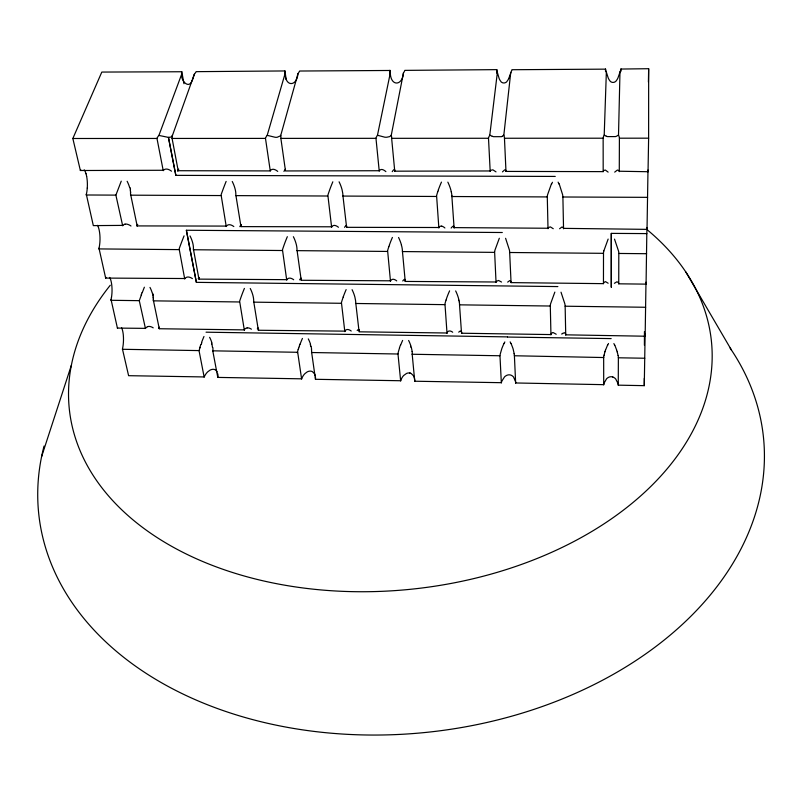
<?xml version="1.0" encoding="UTF-8"?>
<svg xmlns="http://www.w3.org/2000/svg" width="803" height="803" viewBox="0 0 803 803"><rect width="100%" height="100%" fill="white"/><g stroke="black" fill="none" stroke-linecap="round" stroke-linejoin="round"><path stroke-width="1.2" d="M611.294 233.382L611.294 287.193L611.294 233.382L646.816 233.603L646.987 227.49L647.027 229.367L563.485 228.363A14.926 3.403 -70.1 0 0 563.284 227.65L561.99 226.968L559.591 228.755M614.696 172.123L617.387 170.055L618.912 170.567A15.448 3.784 -69.5 0 1 619.183 171.23L648.031 171.722L648.623 138.176L648.653 68.707L620.96 69.048A32.01 17.264 -1.6 0 1 620.578 70.423L617.979 77.891A15.387 14.926 -19.4 0 1 616.865 79.909C615.399 83.271 610.722 83.382 609.276 79.949A15.418 14.956 -16.4 0 1 608.212 77.941L605.843 70.513A32.24 17.345 -0.7 0 1 605.542 69.148L511.943 69.72A31.568 17.064 -3.7 0 1 511.451 71.076L508.751 78.483M565.713 334.831L645.15 336.216L645.12 333.978L644.277 385.661L618.26 385.159L618.37 357.546M646.816 233.603L646.064 284.132L618.742 283.82L618.802 252.714A14.966 3.925 70.3 0 0 618.551 251.098L614.516 239.123M619.274 171.661L619.404 137.996A33.786 19.292 -1.4 0 0 619.063 136.48L618.511 135.055L619.986 71.718M644.277 385.661L644.307 378.323M644.407 345.26L644.448 331.589M647.027 229.367L647.991 170.035L648.031 171.722M620.98 71.296L620.99 68.877M645.15 336.216L645.953 283.951M612.809 376.988A4.005 2.7 0.8 0 0 612.207 376.838A3.784 2.55 0.8 0 0 610.561 376.768A4.005 2.7 0.8 0 0 609.648 376.928A5.179 3.493 0.8 0 0 608.463 377.39L607.61 377.902A9.756 6.585 1 0 0 606.566 378.795L604.117 383.071A30.353 20.517 1.6 0 0 603.736 384.667L515.646 382.971A29.721 20.205 -3.1 0 0 515.456 381.365L513.539 377.039A9.596 6.504 -2.5 0 0 512.605 376.115L511.832 375.573A5.109 3.453 -2.4 0 0 510.718 375.081A3.955 2.67 -2.4 0 0 510.136 374.931A3.734 2.529 -2.4 0 0 509.232 374.84A3.734 2.529 -2.4 0 0 508.63 374.86A3.955 2.67 -2.4 0 0 507.707 375.021A5.109 3.453 -2.3 0 0 506.512 375.473L505.639 375.985A9.606 6.514 -2.2 0 0 504.555 376.868L501.865 381.104A29.892 20.316 -1.6 0 0 501.383 382.69L414.739 381.224L412.17 354.013M556.218 334.249L553.157 332.572A15.086 5.009 67.8 0 0 552.494 332.663L551.44 333.526A13.952 4.477 72.3 0 0 550.978 334.58L461.544 333.225M501.524 282.044L498.543 280.448L496.625 281.261A14.474 4.959 71.2 0 0 496.214 281.994L405.234 281.431L402.393 250.837A14.313 5.681 68 0 0 402.213 248.699L401.901 246.953A15.548 6.163 68 0 0 401.39 245.096M648.422 82.057L648.653 68.707M553.247 228.714L550.346 226.888L548.539 227.55A14.906 4.587 70.8 0 0 548.158 228.253L454.107 227.62M414.739 381.224L414.749 381.013A26.489 17.917 -6.2 0 0 414.699 379.819A24.542 16.602 -6.1 0 0 414.539 378.675A22.072 14.926 -6 0 0 414.378 377.942A19.443 13.149 -6 0 0 414.037 376.918A17.144 11.593 -5.9 0 0 413.896 376.587A15.046 10.168 -5.8 0 0 413.415 375.684L411.206 373.546A4.848 3.272 -5.6 0 0 410.393 373.204M510.758 72.36L503.832 135.145L504.254 136.56A33.304 19.041 -3.8 0 1 504.455 138.066L505.98 171.42L603.183 171.631L603.143 138.006A34.047 19.392 -0.3 0 1 603.565 136.49L604.207 135.065L606.365 71.798M447.07 333.004L359.102 331.82L355.729 302.751A13.902 5.952 68.5 0 0 355.578 300.623L354.896 297.11A16.632 7.127 68.5 0 0 352.085 289.702M441.66 226.165A16.301 6.043 68.3 0 0 441.118 226.125L440.857 226.145A15.327 5.681 68.2 0 0 440.365 226.265A14.705 5.45 68.3 0 0 439.723 226.647A14.404 5.34 68.2 0 0 439.05 227.51L346.605 227.329L342.881 195.34A14.645 6.043 66.9 0 0 342.74 193.202L342.038 189.598A17.515 7.237 66.9 0 0 339.087 181.819M496.003 171.862L492.841 169.814L490.814 170.306A15.227 4.969 70 0 0 490.362 170.959L394.745 171.18L391.623 138.126A29.641 16.853 -6.2 0 0 391.593 137.002A27.463 15.618 -6.1 0 0 391.432 135.928A24.953 14.193 -6.1 0 0 391.262 135.245L403.437 72.993A23.608 12.718 -5.6 0 0 403.849 72.37A26.047 14.022 -5.7 0 0 404.391 71.397A28.105 15.127 -5.7 0 0 404.832 70.373L496.796 69.64L496.967 73.374M286.149 79.507L284.965 70.945L196.103 71.658A27.734 14.534 -9.5 0 1 195.51 72.661A25.716 13.48 -9.5 0 1 194.828 73.625A23.608 12.386 -9.5 0 1 194.326 74.237L172.223 136.088A27.141 14.956 -10.5 0 1 172.213 137.152A29.289 16.13 -10.5 0 1 172.053 138.257L178.196 170.718L270.27 170.919L265.452 138.206A29.48 16.642 -7.6 0 1 266.024 137.092A27.312 15.418 -7.6 0 1 266.696 136.018A24.823 14.002 -7.7 0 1 267.198 135.346L275.198 137.283A2.951 0.512 2 0 0 277.145 137.283L280.649 135.747L297.973 73.615A23.739 12.647 -7.6 0 0 298.435 73.003A25.847 13.771 -7.7 0 0 298.857 72.36A27.864 14.835 -7.7 0 0 299.569 71.025L389.947 70.473A28.205 15.217 -4.9 0 0 389.977 71.477A26.138 14.103 -5 0 0 390.057 72.14A23.678 12.778 -5 0 0 390.288 73.073C390.83 86.674 402.464 86.041 403.437 72.993M409.54 373.004A3.664 2.469 -5.5 0 0 408.346 372.983A3.975 2.68 -5.5 0 0 407.442 373.144A4.848 3.272 -5.5 0 0 406.529 373.455L403.678 375.503A15.066 10.198 -5.3 0 0 402.925 376.386A17.174 11.633 -5.3 0 0 402.464 377.029A19.483 13.199 -5.2 0 0 402.032 377.711A22.133 14.996 -5.1 0 0 401.46 378.795A24.612 16.692 -5 0 0 401.129 379.558A26.579 18.027 -5 0 0 400.717 380.742L315.469 379.297L311.624 352.286A13.48 6.153 69.1 0 0 311.444 349.134M396.722 280.899A16.913 6.836 68.7 0 0 393.42 279.283A15.829 6.394 68.8 0 0 392.858 279.283L392.587 279.324A14.886 6.012 68.7 0 0 392.085 279.474A14.283 5.772 68.7 0 0 391.412 279.896A13.982 5.651 68.6 0 0 390.69 280.809L301.225 280.267L296.99 249.924A14.203 6.334 67.3 0 0 296.889 247.796L296.819 247.234A14.855 6.625 67.3 0 0 296.518 245.467A15.458 6.896 67.3 0 0 296.237 244.253A16.993 7.578 67.3 0 0 293.376 236.704M405.234 281.431L405.264 280.98A13.992 2.349 -68.9 0 0 405.194 280.036A14.293 2.389 -69 0 0 405.083 279.735M87.266 188.043L87.216 188.665A15.478 4.808 89.6 0 1 86.333 194.346M646.014 282.184L646.064 284.132M345.039 331.137L258.365 330.264L253.688 301.426A13.792 6.585 67.8 0 0 253.618 299.318L253.567 298.766A14.424 6.886 67.8 0 0 253.286 297.03A15.016 7.167 67.8 0 0 253.025 295.835A16.502 7.879 67.8 0 0 250.255 288.488M394.745 171.18L394.765 170.768A14.725 2.058 -68.5 0 0 394.715 169.925A15.046 2.098 -68.5 0 0 394.534 169.604L394.253 169.523A17.596 2.449 -68.5 0 0 392.225 171.661M315.469 379.297L315.479 379.096A26.298 17.586 -9.2 0 0 315.499 377.53A24.381 16.301 -9.1 0 0 315.469 377.149M153.353 300.121L159.285 328.738L244.393 329.892M338.444 227.269A17.264 7.277 67.6 0 0 334.881 225.452A16.16 6.815 67.6 0 0 334.269 225.412L333.968 225.432A15.197 6.404 67.7 0 0 333.416 225.553A14.584 6.153 67.6 0 0 332.673 225.934A14.283 6.022 67.6 0 0 331.86 226.797L240.97 226.617L235.821 194.898A14.534 6.725 65.9 0 0 235.771 192.77L235.711 192.208A15.207 7.036 65.9 0 0 235.43 190.431A15.829 7.327 65.9 0 0 235.159 189.207A17.395 8.06 65.9 0 0 232.248 181.498M315.147 375.362A17.034 11.393 -8.9 0 0 314.927 374.71A14.936 9.987 -8.9 0 0 314.515 373.817L312.477 371.699A4.808 3.212 -8.6 0 0 311.694 371.357A3.945 2.63 -8.5 0 0 311.152 371.207A3.644 2.429 -8.5 0 0 309.697 371.147A3.945 2.63 -8.5 0 0 308.794 371.297A4.808 3.212 -8.5 0 0 307.87 371.608A6.213 4.145 -8.5 0 0 306.967 372.06L304.929 373.636A14.946 10.017 -8.4 0 0 304.136 374.509A17.054 11.433 -8.3 0 0 303.634 375.142A19.332 12.968 -8.3 0 0 303.173 375.824A21.982 14.765 -8.2 0 0 302.741 376.537A24.421 16.411 -8.1 0 0 302.169 377.651A26.358 17.716 -8.1 0 0 301.687 378.825L217.794 377.41L212.725 350.59M130.638 194.456L137.162 225.914L226.526 226.085A14.173 6.685 66.8 0 1 227.47 225.231A14.474 6.825 66.8 0 1 228.323 224.85A15.086 7.107 66.8 0 1 228.945 224.74L229.267 224.72A16.04 7.558 66.8 0 1 229.959 224.76A17.134 8.08 66.8 0 1 233.824 226.556M293.687 279.745A16.773 7.608 68.1 0 0 290.094 278.149A15.699 7.127 68.1 0 0 289.461 278.149L289.16 278.179A14.755 6.695 68.1 0 0 288.588 278.33A14.163 6.424 68.1 0 0 287.815 278.751A13.872 6.294 68.1 0 0 286.972 279.665L198.963 279.123L193.403 249.02A14.103 6.976 66.3 0 0 193.382 246.912L193.332 246.36A14.745 7.297 66.3 0 0 193.081 244.614A15.347 7.598 66.3 0 0 192.83 243.399A16.863 8.361 66.3 0 0 190.01 235.911M490.191 171.39L488.495 138.076A33.505 19.162 -2.7 0 1 489.037 136.57L489.79 135.165L497.378 72.441L496.977 71.166A31.749 17.164 -2.8 0 1 496.796 69.811L496.796 69.64M603.705 384.878L603.665 357.295M346.605 227.329L346.655 226.898A14.283 1.797 -68.9 0 0 346.655 226.024M385.882 171.631A17.796 6.896 67.3 0 0 382.379 169.574A16.672 6.464 67.3 0 0 381.776 169.493L381.495 169.503A15.669 6.073 67.2 0 0 380.953 169.584A15.036 5.822 67.2 0 0 380.231 169.915A14.725 5.701 67.2 0 0 379.458 170.728L285.497 170.949L280.839 138.196A29.41 16.512 -8.4 0 0 280.899 136.721A27.262 15.307 -8.4 0 0 280.839 136.008A25.094 14.093 -8.4 0 0 280.729 135.336M284.965 70.945L284.935 71.116A27.934 14.946 -7 0 0 284.884 72.119A25.907 13.862 -7 0 0 284.945 73.083A23.468 12.557 -7 0 0 285.055 73.695C285.507 87.226 296.969 86.503 297.973 73.615M505.599 238.3L509.453 250.165A14.815 4.698 70 0 1 509.634 251.761L511.059 282.616L603.455 283.65L603.505 252.574A14.986 3.573 -69.2 0 1 603.816 250.978M217.794 377.41L217.824 377.209A26.218 17.214 -11.9 0 0 217.934 376.035A24.301 15.96 -11.9 0 0 217.924 374.911A22.364 14.695 -11.8 0 0 217.854 374.188A19.784 12.999 -11.7 0 0 217.794 373.847M550.948 334.761L550.286 305.281A14.514 3.222 -69.8 0 1 550.627 303.685L554.843 292.101M548.007 228.694L547.275 196.183A15.317 3.031 -69.1 0 1 547.636 194.577L551.47 183.767M301.225 280.267L301.296 279.825A13.872 1.566 -69.1 0 0 301.356 278.902M501.343 382.901L499.958 355.518A13.842 2.72 -70.5 0 1 500.43 353.43L501.413 350.008A14.966 4.005 -68.8 0 1 501.965 348.201L503.993 343.343M496.043 282.455L494.608 251.63M258.365 330.264L258.456 329.802A13.561 1.325 -69.5 0 0 258.566 328.859M379.237 171.149L375.955 138.136A29.751 16.963 -5.3 0 1 376.436 137.012A27.553 15.709 -5.3 0 1 376.818 136.289A25.034 14.263 -5.3 0 1 377.47 135.255L390.288 73.073M603.455 283.65L603.575 283.188A14.625 4.226 71.5 0 1 603.886 282.455L605.492 281.632L608.152 283.238M447.01 333.165L444.962 303.905A14.022 2.74 -68.9 0 1 445.504 301.798L446.036 300.061M171.481 171.18A17.556 8.562 65.2 0 0 167.325 169.152A16.431 8.01 65.2 0 0 166.582 169.072L166.221 169.072A15.448 7.538 65.2 0 0 165.538 169.152A14.825 7.227 65.2 0 0 164.615 169.473A14.524 7.076 65.2 0 0 163.571 170.276L80.37 170.507L72.842 138.497L101.81 72.069L181.729 71.748A26.961 14.223 -8.9 0 0 181.568 73.695A23.337 12.306 -8.9 0 0 181.629 74.308C180.805 80.782 188.976 89.856 192.318 80.2M438.86 227.962L436.591 195.731A14.775 2.489 -68.3 0 1 437.153 193.593L437.725 191.807M397.967 353.772L400.657 380.943M604.047 355.207L604.98 351.734M603.183 171.631L603.304 171.2A15.367 4.156 70.6 0 1 603.645 170.537L605.321 170.035L608.122 172.113M603.816 250.968L608.142 239.073M111.055 299.569L117.409 328.096L145.554 328.367A13.33 7.076 67.8 0 1 146.758 327.142A13.912 7.388 67.8 0 1 147.632 326.691M240.97 226.617L241.071 226.185A14.153 0.994 -69 0 0 241.221 225.322M390.479 281.271L387.618 250.707A14.313 2.208 -68.7 0 1 388.2 248.599L388.772 246.842M194.326 74.237L192.579 79.638M217.212 371.98L215.997 370.354A6.183 4.065 -11.3 0 0 215.324 369.872A4.788 3.142 -11.3 0 0 214.592 369.541A3.925 2.58 -11.3 0 0 214.06 369.4A3.624 2.379 -11.3 0 0 212.634 369.33A3.925 2.58 -11.3 0 0 211.731 369.49A4.788 3.152 -11.3 0 0 210.808 369.792A6.183 4.065 -11.3 0 0 209.874 370.243L207.776 371.799A14.896 9.817 -11.2 0 0 207.214 372.361A16.983 11.202 -11.1 0 0 206.401 373.295A19.252 12.707 -11.1 0 0 206.15 373.626A21.882 14.464 -11 0 0 205.438 374.67A25.475 16.853 -10.9 0 0 204.253 376.948L128.6 375.684L122.447 349.044A14.344 4.145 -88.7 0 0 123.341 335.483A14.474 4.186 -88.7 0 0 123.1 333.315A14.344 4.145 -88.7 0 0 122.839 331.81L122.749 331.318A14.233 4.115 -88.7 0 0 122.307 329.611A14.344 4.145 -88.7 0 0 121.644 327.875M98.99 248.197L105.655 278.089L185.001 278.531A13.761 6.916 67.2 0 1 185.975 277.627A14.052 7.056 67.2 0 1 186.838 277.206A14.645 7.357 67.3 0 1 187.47 277.065L187.802 277.025A15.578 7.819 67.3 0 1 188.494 277.035A16.632 8.361 67.3 0 1 192.389 278.611M344.818 331.599L341.436 302.56A13.902 1.937 -69.1 0 1 342.058 300.452L343.222 296.969M86.312 194.276L93.319 225.613L123.02 225.392A14.073 7.327 65.1 0 1 124.084 224.529A14.414 7.488 66.7 0 1 125.027 224.157M198.963 279.123L199.084 278.681A13.771 0.803 -69.1 0 0 199.285 277.768A14.093 0.793 -69.8 0 1 199.124 278.179M301.617 379.026L297.652 352.045M331.619 227.229L327.875 195.28A14.625 1.616 -68.7 0 1 328.537 193.142L329.782 189.548A17.495 1.937 -68.7 0 1 332.833 181.799M267.198 135.346L285.055 73.695M286.721 280.106L282.475 249.793A14.183 1.385 -69 0 1 283.158 247.675L284.392 244.152A16.973 1.646 -69 0 1 287.333 236.684M159.285 328.738L159.325 328.588A13.36 0.632 -69.2 0 0 159.486 328.025M244.313 330.053L239.635 301.245A13.792 1.174 -69.1 0 1 240.328 299.148L241.552 295.695A16.502 1.415 -69.1 0 1 244.403 288.407M137.644 224.479L137.162 225.914M204.163 377.139L198.983 350.359M41.555 456.777L71.326 365.405M178.196 170.718L178.647 169.122L177.593 171.169M226.245 226.516L221.086 194.838A14.484 0.783 -68.9 0 1 221.819 192.72L223.124 189.157A17.335 0.944 -68.9 0 1 226.125 181.418M184.71 278.972L179.139 248.9A14.063 0.602 -69 0 1 179.882 246.802L181.177 243.309A16.833 0.723 -69 0 1 184.068 235.861M145.453 328.527L139.28 300.663L141.569 294.44M605.592 349.917L607.59 345.019M163.24 170.688L156.946 138.267A28.466 15.799 -9.8 0 1 158.342 136.098A24.702 13.691 -9.8 0 1 158.894 135.426L181.629 74.308M121.253 181.157L115.883 195.119L122.688 225.814M142.251 292.633L144.369 287.213M136.922 225.894L137.564 224.408M391.262 135.245L389.796 136.58L386.895 137.213A2.971 0.522 1.4 0 1 384.888 137.213L377.47 135.255M499.325 238.25L494.989 250.044A14.825 2.69 -69.6 0 0 494.618 251.63M117.409 328.096L117.489 327.945A14.344 4.145 -88.7 0 1 117.65 327.644M105.655 278.089L105.906 277.647A14.725 4.366 -89.2 0 1 106.066 277.386M270.27 170.919L270.551 170.507A14.615 6.414 66.4 0 1 271.454 169.694A14.926 6.544 66.4 0 1 272.287 169.363L273.221 169.282A16.542 7.257 66.4 0 1 273.893 169.373A17.666 7.749 66.4 0 1 277.728 171.4M80.37 170.507L80.641 170.106A15.478 4.808 89.6 0 1 80.822 169.865M503.832 135.145L502.317 136.299M502.457 171.882L504.685 169.834L505.8 170.336A15.267 2.841 -70 0 1 505.95 170.989L505.98 171.42M507.667 282.114L509.805 280.578L510.889 281.421A14.474 3.051 -70.6 0 1 511.029 282.154L511.059 282.616M614.395 283.308L616.955 281.753L618.4 282.606A14.615 3.905 -70.3 0 1 618.651 283.359L618.742 283.82M618.511 135.055L616.533 136.219A16.15 2.841 0.1 0 1 615.439 136.6L607.49 136.6A16.201 2.831 0.1 0 1 606.345 136.219M562.471 333.606L564.248 332.743A15.046 3.925 -67.4 0 1 564.75 332.844L565.483 333.737M125.027 224.167L126.081 224.037A15.919 8.221 64.8 0 1 126.854 224.167A17.014 8.773 65 0 1 130.989 226.004M72.842 138.497L156.856 138.457M172.013 138.447L265.371 138.397M280.819 138.387L375.884 138.327M391.613 138.327L488.445 138.267M504.465 138.257L603.103 138.206M619.424 138.196L648.623 138.176M172.193 135.416A24.983 13.771 -10.5 0 1 172.243 136.088L171.049 137.042L168.439 137.383L175.837 175.365L168.439 137.383L158.894 135.426M555.244 176.429L175.716 175.365M86.122 194.988L115.883 195.119M130.548 195.179L220.835 195.561M235.771 195.621L327.664 196.012M342.861 196.073L436.41 196.464M451.868 195.791L451.888 196.524L547.134 196.926M559.159 183.787L562.602 194.637A15.277 4.286 69.6 0 1 562.823 196.243L562.893 196.996L647.589 197.347M557.874 286.581L196.374 282.355L186.376 230.26L502.307 232.509M98.799 248.92L178.888 249.613M193.342 249.743L282.265 250.516M296.959 250.646L387.437 251.439M402.393 251.57L494.457 252.373M509.684 252.503L603.384 253.326M618.882 253.457L646.596 253.708M196.374 282.355L186.376 230.26M110.874 300.292L139.28 300.663M153.283 300.844L239.404 301.968M253.648 302.149L341.235 303.293M355.719 303.484L444.802 304.648M459.286 301.968A14.022 5.31 69 0 1 459.517 304.106L459.527 304.839L550.155 306.023M561.016 292.182L564.86 303.865A14.524 4.346 70.6 0 1 565.071 305.471L565.141 306.214L645.652 307.268M206.05 332.191L507.386 336.889M507.496 337.049L611.163 338.595M122.397 349.285L198.903 350.59M212.705 350.831L297.582 352.286M311.614 352.527L397.907 354.003A13.521 2.519 -69 0 1 398.539 351.292A14.464 2.78 -69.2 0 1 399.603 347.769M412.17 354.253L499.908 355.759M514.402 355.759L603.635 357.536M618.39 357.787L644.759 358.238M492.279 136.309L489.79 135.165M606.315 136.229L604.207 135.065M346.484 225.563L346.334 225.492A17.064 2.148 -68.8 0 0 344.567 227.339M301.296 278.47L301.135 278.27A16.582 1.867 -69.1 0 0 299.609 279.835M685.812 271.976L731.463 350.068M511.069 343.453L512.946 348.382A14.996 5.741 69.5 0 1 513.398 350.198L514.191 353.681M614.787 345.129L616.684 350.098M241.221 224.94L241.201 224.87A16.913 1.184 -69 0 0 239.826 226.647M617.246 351.945L618.069 355.438M451.296 191.857L451.627 193.633A14.755 5.34 67.6 0 1 451.878 195.802M458.955 300.222L459.276 301.958M86.624 176.309L86.513 175.737A15.317 4.758 89.6 0 0 86.011 173.759M497.378 72.441L499.155 78.533A15.177 14.755 -27.1 0 0 500.189 80.521C501.594 83.934 506.211 83.803 507.637 80.481A15.147 14.715 -29.6 0 0 508.761 78.483M181.769 71.577L183.967 83.703M618.26 385.159L618.24 384.948A30.133 20.436 0.2 0 0 617.939 383.342L615.69 378.966A9.746 6.585 0.7 0 0 614.686 378.032L613.863 377.49A5.179 3.493 0.8 0 0 612.699 376.988M389.957 70.293L390.419 75.231M153.323 297.481L153.363 298.033M451.888 196.524L454.117 228.062M459.527 304.839L461.544 333.386M130.628 191.797L130.668 192.359M514.412 356.01L515.656 383.172M562.893 196.996L563.545 228.805M565.141 306.214L565.734 334.992M605.522 68.968L605.522 71.387M730.108 348.06A364.381 258.275 -6.1 0 1 446.568 729.897A364.381 258.275 -6.1 0 1 44.055 446.056M647.439 229.969A322.846 215.204 -6.1 0 1 617.186 514.763A322.846 215.204 -6.1 0 1 195.109 558.175A322.846 215.204 -6.1 0 1 110.282 285.226M408.627 340.472A16.612 7.026 69.4 0 1 410.925 346.063M410.604 346.093A15.458 6.143 69.6 0 1 410.975 347.287M412.14 351.503A13.531 5.701 69 0 1 412.32 354.153M411.256 347.318A14.464 6.113 69.2 0 1 412.13 351.493M400.597 345.28A16.612 3.061 -69.4 0 1 402.624 340.422M409.691 373.014A3.975 2.68 -5.5 0 1 410.544 373.204M399.462 347.819A15.458 2.951 -69.2 0 1 400.426 345.19M504.063 343.614A17.616 2.941 -67.8 0 1 504.836 341.948M510.136 341.877A17.646 5.199 68.7 0 1 510.959 343.614M514.121 353.611A13.872 4.467 71.6 0 1 514.342 355.689M308.302 338.896A16.472 7.759 68.9 0 1 310.58 344.417M310.269 344.437A15.317 6.846 69.1 0 1 310.781 346.223M297.271 352.698A13.49 1.867 -69 0 1 298.254 349.345M300.071 344.186A16.482 2.289 -69.4 0 1 302.43 338.434M311.042 346.264A14.344 6.745 68.8 0 1 311.594 349.215M299.258 346.203A15.337 2.118 -69.3 0 1 300.001 344.176M298.826 347.93A14.615 2.038 -69.2 0 1 299.469 346.103M298.204 349.405A14.093 1.997 -69 0 1 298.616 348.151M603.715 357.235A13.962 3.503 -70.3 0 1 604.097 355.157M616.614 350.098A15.137 5.039 69.7 0 1 617.166 351.915M618.139 355.518A14.002 3.885 71.4 0 1 618.44 357.636M607.68 345.22A17.766 3.965 -67.6 0 1 608.513 343.503M613.883 343.574A17.827 4.336 68.8 0 1 614.686 345.31M604.9 351.754A15.086 4.878 -68.4 0 1 605.522 349.907M209.623 337.32A16.331 8.482 68.2 0 1 211.882 342.791M211.58 342.811A15.197 7.518 68.5 0 1 211.912 343.995M212.855 347.558A13.37 6.906 67.8 0 1 212.875 350.72M201.553 342.5A16.371 1.425 -69.3 0 1 203.972 336.487M211.821 343.985A14.223 7.056 68.7 0 1 212.464 347.378M199.325 349.666A13.39 0.863 -69.5 0 1 200.118 347.338M201.232 344.286A15.227 0.923 -69.3 0 1 201.814 342.71M199.525 348.301A14.253 1.225 -69.2 0 1 200.86 344.537M357.184 330.545A16.241 2.509 -70 0 1 358.71 329.611M359.353 331.167A13.571 2.138 -68.6 0 0 359.192 329.983A14.153 2.218 -68.4 0 0 359.061 329.772M343.212 296.969A16.632 2.329 -69.1 0 1 346.133 289.612M351.232 331.037A16.231 7.036 68.6 0 0 347.297 329.511A14.685 6.374 68.4 0 0 346.494 329.712A14.153 6.183 68.2 0 0 345.762 330.113A13.661 5.982 68.4 0 0 344.969 330.997M358.68 329.692A14.695 2.279 -68.2 0 1 359.051 329.792M455.662 290.927A16.783 6.354 69 0 1 458.523 298.415A15.237 5.772 69 0 1 458.874 300.192M458.734 332.191A16.371 3.413 -69.9 0 1 460.832 331.197A14.815 3.071 -68.4 0 1 461.073 331.318A14.263 3.011 -68.2 0 1 461.494 331.709A13.611 2.881 -68.3 0 1 461.695 332.944M447 332.874A13.621 5.3 68.7 0 1 447.803 331.669A14.273 5.541 68.6 0 1 448.425 331.248A14.825 5.701 68.8 0 1 449.138 331.047A16.381 6.364 70.3 0 1 452.691 332.231M449.6 290.847A16.783 3.282 -68.9 0 0 446.619 298.264A15.227 2.981 -68.9 0 0 446.127 299.991M257.331 328.839A16.12 1.626 -70 0 1 258.215 328.025M244.333 329.782A13.44 6.534 67.7 0 1 245.688 328.447A14.022 6.805 67.5 0 1 246.24 328.196A14.564 7.026 67.8 0 1 247.133 327.975M247.113 327.905A16.09 7.839 69.3 0 1 251.399 329.19M565.503 333.677A13.922 3.453 -71.1 0 1 565.764 334.741M561.719 334.078A17.686 5.23 -72.8 0 1 562.512 333.396M149.98 287.414A16.562 8.522 67 0 1 152.359 293.366M153.202 297.943A13.681 7.056 67.4 0 1 153.222 300.011M158.753 328.236A15.387 0.733 -69 0 1 159.325 327.142M147.611 326.64A15.648 8.311 67.8 0 1 153.212 327.845M152.951 295.725A14.293 7.418 67.1 0 1 153.192 297.421M141.167 294.992A15.498 0.703 -69 0 1 142.091 292.553M152.951 294.601A14.886 7.93 66.6 0 1 153.182 295.795M152.731 293.386A15.498 8.311 66.5 0 1 153.032 294.611M398.569 237.487A17.124 6.785 68 0 1 401.48 245.116M402.745 280.98A16.712 2.8 -69 0 1 404.742 279.394L404.832 279.454A14.886 2.489 -69 0 1 405.073 279.745M389.385 245.025A17.124 2.64 -68.8 0 1 392.406 237.427M388.883 246.732A15.548 2.399 -68.7 0 1 389.495 244.965M301.326 278.4A14.203 1.596 -69.1 0 1 301.426 278.741M198.221 278.681A16.451 0.964 -69.1 0 1 198.923 277.457M447.843 182.14A17.656 6.394 67.7 0 1 450.854 190A16.03 5.802 67.6 0 1 451.216 191.817M451.135 228.052A17.224 3.132 -68.6 0 1 453.394 226.185L453.514 226.225A15.337 2.79 -68.5 0 1 453.735 226.346A14.725 2.68 -68.6 0 1 453.966 226.737A14.414 2.63 -68.5 0 1 454.096 227.349M438.318 189.97A17.676 2.981 -68.3 0 1 441.459 182.1M441.66 226.155A17.415 6.454 68.3 0 1 444.902 227.972M437.826 191.706A16.05 2.71 -68.3 0 1 438.438 189.889M241.251 224.86A14.494 1.014 -69 0 1 241.312 225.081M551.621 184.078A19.111 2.901 -66.9 0 1 552.454 182.271M558.105 182.13A19.041 4.457 67.4 0 1 558.958 183.997M127.135 181.287A17.485 8.763 64.9 0 1 129.634 187.541M130.498 192.258A14.444 7.257 65.3 0 1 130.498 194.336M130.247 189.98A15.086 7.618 64.9 0 1 130.477 191.716M130.257 188.846A15.709 8.15 64.4 0 1 130.498 190.08M130.026 187.591A16.361 8.542 64.3 0 1 130.347 188.866M502.337 136.299A15.879 2.8 0.8 0 1 501.373 136.681L493.564 136.681A15.919 2.81 0.7 0 1 492.259 136.309M283.951 171.42A17.425 1.435 -68.8 0 1 285.487 169.282M111.456 297.371A14.564 4.316 -89.2 0 1 111.045 299.429M109.609 277.416A14.725 4.366 -89.2 0 1 109.77 277.677A14.765 4.376 -89.2 0 1 110.382 278.952A14.725 4.366 -89.2 0 1 110.914 280.568A14.564 4.316 -89.2 0 1 111.236 281.913L111.346 282.435A14.725 4.366 -89.2 0 1 111.687 284.563A14.765 4.376 -89.2 0 1 111.918 286.882A14.725 4.366 -89.2 0 1 111.928 293.517L111.868 294.069A14.725 4.366 -89.2 0 1 111.466 297.562M97.474 225.332A15.086 4.577 -89.8 0 1 98.839 228.704A14.926 4.537 -89.8 0 1 99.17 230.11L99.291 230.662A15.086 4.577 -89.8 0 1 99.903 242.084L99.843 242.636A15.086 4.577 -89.8 0 1 98.99 248.278M84.174 169.875A15.478 4.808 89.6 0 1 84.907 170.969A15.528 4.818 89.6 0 1 85.56 172.434A15.478 4.808 89.6 0 1 86.021 173.769M86.644 176.319A15.478 4.808 89.6 0 1 87.276 188.093"/></g></svg>
